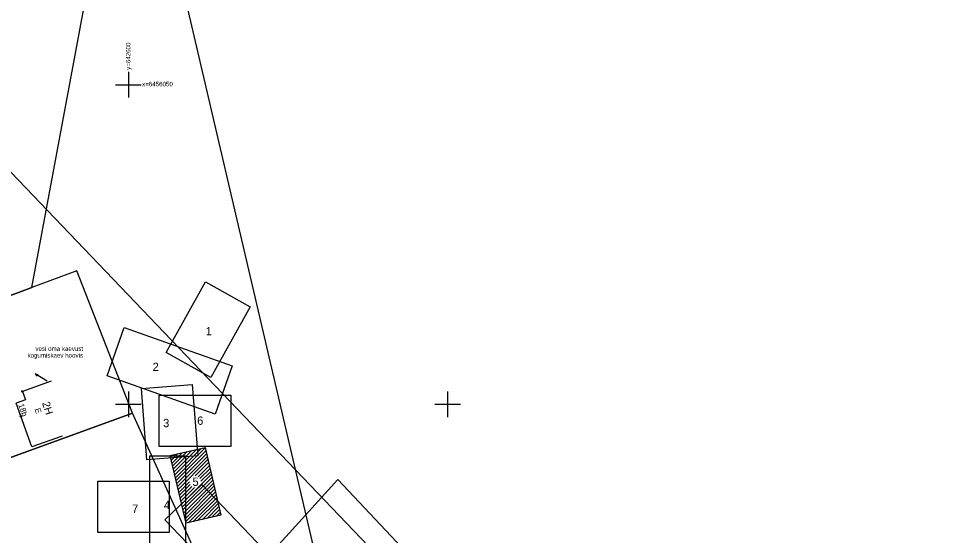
# Model space of a CAD drawing. Extents: x 641765 to 642950, y 6454656 to 6457092.
# Drawn here: x 642582.8 to 642726.8, y 6455979.4 to 6456060.4 of the extents above; entities that cross this region are included whole.
import ezdxf

# ---------------------------------------------------------------- set-up
doc = ezdxf.new("R2010")
doc.units = 0
for name, color, linetype in [('HOONE', 7, 'Continuous'), ('KKAEV', 7, 'Continuous'), ('KORGUS', 7, 'Continuous'), ('MPOHULIIN', 7, 'Continuous'), ('PIIR', 7, 'Continuous'), ('SIOHULIIN', 7, 'Continuous'), ('VKAEV', 7, 'Continuous'), ('VORK', 7, 'Continuous'), ('VORMISTUS', 7, 'Continuous')]:
    doc.layers.add(name, color=color, linetype=linetype)

msp = doc.modelspace()

# ---------------------------------------------------------------- linework, layer by layer
at = {"layer": 'HOONE'}
for p, q in [((642587.89, 6456003.61), (642583.4, 6456002.01)), ((642583.4, 6456002.01), (642583.87, 6456000.7)), ((642583.87, 6456000.7), (642582.42, 6456000.18)), ((642589.63, 6455995.02), (642584.86, 6455993.32))]:
    msp.add_line(p, q, dxfattribs=at)
msp.add_lwpolyline([(642584.86, 6455993.32), (642582.42, 6456000.18)], dxfattribs=at)
at = {"layer": 'KORGUS'}
for centre in [(642583.4, 6456002.01), (642583.16, 6455998.1)]:
    msp.add_circle(centre, 0.1, dxfattribs=at)
at = {"layer": 'MPOHULIIN'}
for p, q in [((642585.38, 6456004.76), (642585.69, 6456004.4)), ((642585.38, 6456004.76), (642585.84, 6456004.66)), ((642587.3, 6456003.6), (642585.38, 6456004.76)), ((642587.52, 6456003.47), (642587.52, 6456003.47))]:
    msp.add_line(p, q, dxfattribs=at)
at = {"layer": 'PIIR'}
for points in [[(642588.32, 6456064.32), (642539.78, 6456064.45), (642557.18, 6455989.8), (642560.13, 6455982.83), (642577.22, 6455990.11), (642568.49, 6456012.14), (642584.9, 6456018.27), (642593.6, 6456065.05)], [(642568.49, 6456012.14), (642577.22, 6455990.11), (642600.62, 6455998.61), (642591.91, 6456020.89), (642584.9, 6456018.27)], [(642577.22, 6455990.11), (642560.13, 6455982.83), (642588.74, 6455944.66), (642614.46, 6455968.02), (642600.62, 6455998.61)], [(642614.46, 6455968.02), (642588.74, 6455944.66), (642605.43, 6455927.59), (642648.62, 6455966.42), (642651.17, 6455968.72), (642632.82, 6455988.2)]]:
    msp.add_lwpolyline(points, close=True, dxfattribs=at)
at = {"layer": 'SIOHULIIN'}
msp.add_line((642582.86, 6455998.96), (642582.86, 6455998.96), dxfattribs=at)
at = {"layer": 'VORK'}
for p, q in [((642600, 6456052), (642600, 6456048)), ((642598, 6456050), (642602, 6456050)), ((642600, 6456002), (642600, 6455998)), ((642650, 6456002), (642650, 6455998)), ((642598, 6456000), (642602, 6456000)), ((642648, 6456000), (642652, 6456000))]:
    msp.add_line(p, q, dxfattribs=at)
at = {"layer": 'VORMISTUS'}
for p, q in [((642607.16, 6455989.42), (642610.66, 6455992.93)), ((642607.27, 6455988.96), (642611.4, 6455993.1)), ((642607.37, 6455988.5), (642612.04, 6455993.16)), ((642606.62, 6455991.71), (642606.97, 6455992.06)), ((642606.73, 6455991.25), (642607.71, 6455992.23)), ((642606.84, 6455990.8), (642608.45, 6455992.41)), ((642606.95, 6455990.34), (642609.19, 6455992.58)), ((642607.05, 6455989.88), (642609.93, 6455992.75)), ((642607.48, 6455988.05), (642612.14, 6455992.71)), ((642607.59, 6455987.59), (642612.25, 6455992.25)), ((642607.7, 6455987.13), (642612.36, 6455991.79)), ((642607.8, 6455986.67), (642612.46, 6455991.33)), ((642610.48, 6455988.78), (642612.57, 6455990.87)), ((642610.92, 6455988.66), (642612.68, 6455990.41)), ((642608.34, 6455984.38), (642613, 6455989.04)), ((642608.45, 6455983.92), (642613.11, 6455988.58)), ((642611.21, 6455988.38), (642612.79, 6455989.96)), ((642611.35, 6455987.96), (642612.89, 6455989.5)), ((642607.91, 6455986.21), (642609.55, 6455987.85)), ((642608.02, 6455985.75), (642609.69, 6455987.42)), ((642608.13, 6455985.29), (642609.96, 6455987.13)), ((642608.55, 6455983.46), (642613.21, 6455988.12)), ((642608.66, 6455983), (642613.32, 6455987.66)), ((642608.77, 6455982.54), (642613.43, 6455987.21)), ((642608.23, 6455984.84), (642610.38, 6455986.98)), ((642608.88, 6455982.09), (642613.54, 6455986.75)), ((642608.98, 6455981.63), (642613.64, 6455986.29)), ((642609.37, 6455981.45), (642613.75, 6455985.83)), ((642610.11, 6455981.62), (642613.86, 6455985.37)), ((642610.85, 6455981.79), (642613.97, 6455984.91)), ((642611.59, 6455981.97), (642614.07, 6455984.45)), ((642612.32, 6455982.14), (642614.18, 6455984)), ((642613.06, 6455982.31), (642614.29, 6455983.54)), ((642613.8, 6455982.49), (642614.39, 6455983.08))]:
    msp.add_line(p, q, dxfattribs=at)
for points in [[(642576.84, 6456200.37), (642638.8, 6455935.53), (642502.48, 6455903.64), (642440.52, 6456168.48)], [(642563.3, 6456055.36), (642940.25, 6455661.67), (642795.79, 6455523.35), (642418.84, 6455917.04)], [(642605.92, 6456008.08), (642612.09, 6456019.14), (642619.08, 6456015.24), (642612.9, 6456004.18)], [(642599.33, 6456012), (642616.27, 6456006.01), (642613.61, 6455998.47), (642596.66, 6456004.46)], [(642602.89, 6455991.31), (642602.03, 6456002.47), (642610.01, 6456003.09), (642610.87, 6455991.92)], [(642604.84, 6456001.4), (642616.04, 6456001.4), (642616.04, 6455993.4), (642604.84, 6455993.4)], [(642612.02, 6455993.24), (642614.5, 6455982.65), (642609.04, 6455981.37), (642606.56, 6455991.97)], [(642603.36, 6455974.85), (642603.36, 6455991.92), (642608.96, 6455991.92), (642608.96, 6455974.85)], [(642595.2, 6455987.94), (642606.4, 6455987.94), (642606.4, 6455979.94), (642595.2, 6455979.94)], [(642611.48, 6455987.44), (642626.55, 6455971.69), (642620.78, 6455966.16), (642605.7, 6455981.91)]]:
    msp.add_lwpolyline(points, close=True, dxfattribs=at)

# ---------------------------------------------------------------- texts
at = {"layer": 'HOONE'}
for s, height, rotation, p in [('2H', 1.2, 287.5915, (642586.47, 6456000.19)), ('18b', 0.9, 289.3281, (642582.74, 6455999.9)), ('E', 0.9, 288.1632, (642585.31, 6455999.22))]:
    msp.add_text(s, height=height, rotation=rotation, dxfattribs=at).set_placement(p)
at = {"layer": 'KKAEV'}
msp.add_text('kogumiskaev hoovis', height=0.7, dxfattribs=at).set_placement((642584.19, 6456007.3))
at = {"layer": 'VKAEV'}
msp.add_text('vesi oma kaevust', height=0.7, dxfattribs=at).set_placement((642585.44, 6456008.35))
at = {"layer": 'VORK'}
msp.add_text('y=642600', height=0.7, rotation=90, dxfattribs=at).set_placement((642600.32, 6456052.32))
msp.add_text('x=6456050', height=0.7, dxfattribs=at).set_placement((642602.15, 6456049.75))
at = {"layer": 'VORMISTUS'}
for s, p in [('1', (642612.11, 6456010.78)), ('2', (642603.79, 6456005.2)), ('3', (642605.44, 6455996.41)), ('6', (642610.77, 6455996.78)), ('5', (642610.04, 6455987.23)), ('7', (642600.58, 6455983)), ('4', (642605.56, 6455983.59))]:
    msp.add_text(s, height=1.3, dxfattribs=at).set_placement(p)

doc.saveas('drawing.dxf')
